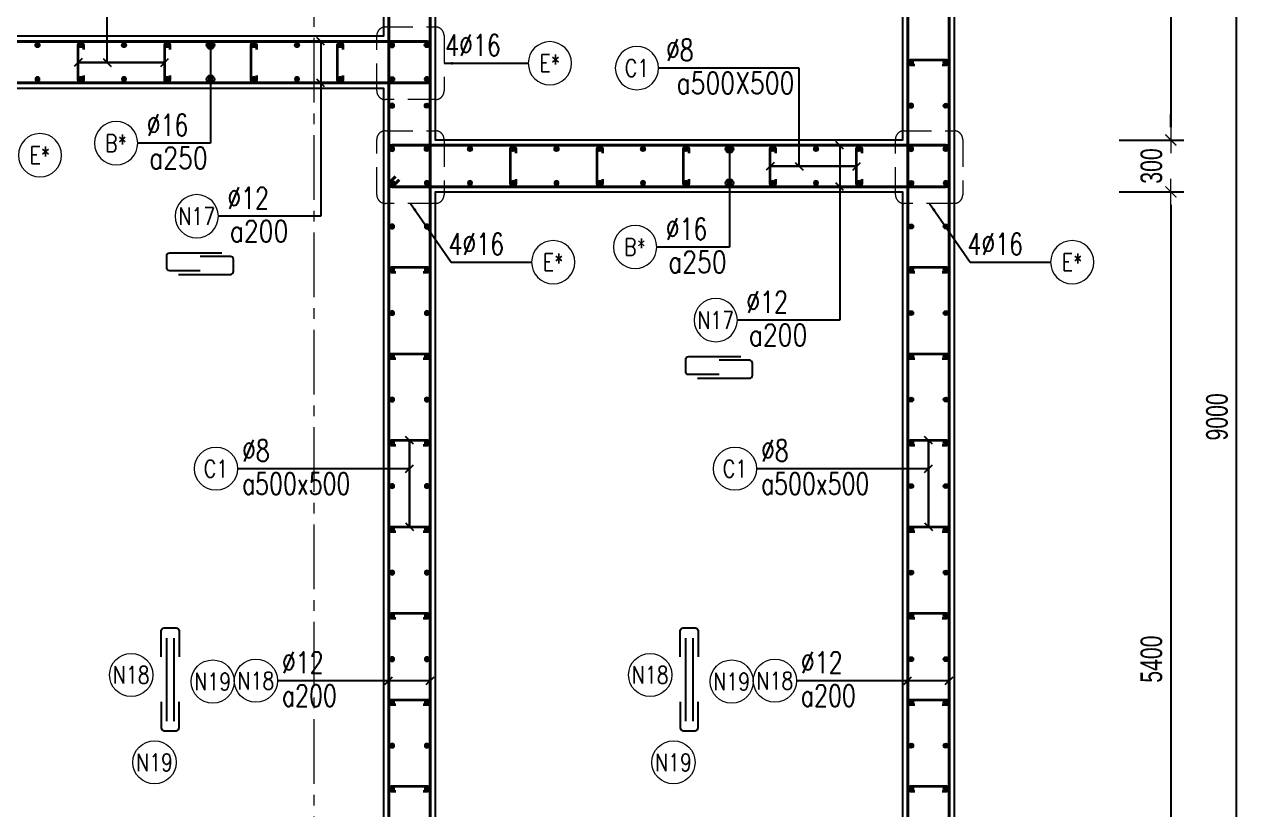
# Model space of a CAD drawing. Header units: millimetres. Extents: x 931337 to 1117500, y 19732 to 157199.
# Drawn here: x 954974 to 962055, y 78873 to 83410 of the extents above; entities that cross this region are included whole.
import ezdxf
from ezdxf.enums import TextEntityAlignment as Align

# ---------------------------------------------------------------- set-up
doc = ezdxf.new("R2010")
doc.units = ezdxf.units.MM
doc.header["$MEASUREMENT"] = 0
for name, pattern in [('HIDDEN', [9.525, 6.35, -3.175]), ('HIDDEN2', [4.7625, 3.175, -1.5875]), ('HT_Grid$0$CENTER2', [1.125, 0.75, -0.125, 0.125, -0.125])]:
    doc.linetypes.add(name, pattern=pattern)
doc.layers.get('0').update_dxf_attribs({"lineweight": 20})
doc.layers.get('Defpoints').update_dxf_attribs({"color": 151, "lineweight": 9})
for name, color, linetype in [('Hidden', 9, 'HIDDEN'), ('Leader', 6, 'Continuous'), ('Ligature', 1, 'Continuous')]:
    doc.layers.add(name, color=color, linetype=linetype)
for name, color, linetype, lineweight in [('HT_Core wall _B3F-B1F$0$NDC_S_WALL', 6, 'Continuous', 25), ('HT_Grid$0$NDC_S_AXIS', 5, 'HT_Grid$0$CENTER2', 13), ('KC-LEADER', 153, 'Continuous', 18), ('KC-THEP', 6, 'Continuous', 40), ('NDC_S_DIM', 1, 'Continuous', 15), ('NDC_S_HIDDEN', 8, 'HIDDEN2', 13), ('NDC_S_LEADER', 1, 'Continuous', 15), ('NDC_S_REBAR', 4, 'Continuous', 35), ('NDC_S_STIRRUP', 4, 'Continuous', 40), ('NDC_S_VN TEXT', 7, 'Continuous', 20)]:
    doc.layers.add(name, color=color, linetype=linetype, lineweight=lineweight)
doc.styles.add('NDC_ARIAL', font='arial.ttf', dxfattribs={"width": 0.85})
doc.styles.add('NDC_DIM', font='', dxfattribs={"width": 0.75})
doc.styles.add('NDC_EN TXT', font='romans.shx', dxfattribs={"width": 0.8})
doc.styles.get('NDC_DIM').set_extended_font_data('Dotum')
doc.dimstyles.new('NDC_1-50', dxfattribs={"dimscale": 50, "dimtxt": 2.5, "dimasz": 1, "dimexe": 1.5, "dimexo": 0, "dimgap": 0.8, "dimtad": 1, "dimdec": 0, "dimdsep": 46, "dimtxsty": 'NDC_ARIAL', "dimblk": 'DIMMARK', "dimcen": 49999.938995, "dimdle": 1.5, "dimclrd": 1, "dimclre": 1, "dimclrt": 3, "dimadec": 0, "dimazin": 0, "dimtfac": 1, "dimtdec": 0, "dimtix": 1, "dimtmove": 2, "dimatfit": 3, "dimfxl": 1, "dimarcsym": 0})
doc.dimstyles.new('NDC_dim_30', dxfattribs={"dimscale": 30, "dimtxt": 2.5, "dimasz": 1.5, "dimexe": 1.5, "dimexo": 2.5, "dimgap": 1, "dimtad": 1, "dimdec": 0, "dimzin": 0, "dimdsep": 46, "dimtxsty": 'NDC_DIM', "dimblk": 'DIMMARK', "dimcen": 0.09, "dimdle": 1.2, "dimclrd": 1, "dimclre": 1, "dimclrt": 3, "dimadec": 0, "dimazin": 0, "dimtfac": 1, "dimtdec": 0, "dimtix": 1, "dimtofl": 0, "dimtmove": 0, "dimatfit": 3, "dimfxl": 6, "dimfxlon": 1, "dimtolj": 1, "dimtzin": 0, "dimarcsym": 0})
doc.dimstyles.new('NDC_dim_50', dxfattribs={"dimscale": 50, "dimtxt": 2.5, "dimasz": 1.5, "dimexe": 1.5, "dimexo": 2.5, "dimgap": 1, "dimtad": 1, "dimdec": 0, "dimzin": 0, "dimdsep": 46, "dimtxsty": 'NDC_DIM', "dimblk": 'DIMMARK', "dimcen": 0.09, "dimdle": 1.2, "dimclrd": 1, "dimclre": 1, "dimclrt": 3, "dimadec": 0, "dimazin": 0, "dimtfac": 1, "dimtdec": 0, "dimtix": 1, "dimtofl": 0, "dimtmove": 0, "dimatfit": 3, "dimfxl": 6, "dimfxlon": 1, "dimtolj": 1, "dimtzin": 0, "dimarcsym": 0})

# ---------------------------------------------------------------- blocks, each defined once
blk = doc.blocks.new('THEP')
at = {"layer": 'KC-LEADER', "color": 6}
blk.add_circle((0, 0), 14, dxfattribs=at)
at = {"layer": 'KC-THEP'}
for p, q in [((-14, 0), (14, 0)), ((9.9, 9.9), (-9.9, -9.9)), ((-9.9, 9.9), (9.9, -9.9)), ((0, 14), (0, -14))]:
    blk.add_line(p, q, dxfattribs=at)
blk = doc.blocks.new('*U13')
blk.add_circle((-2.5, 0), 2.5)
at = {"layer": 'NDC_S_VN TEXT', "color": 3, "style": 'NDC_EN TXT', "width": 0.75}
blk.add_attdef('DK1', (0.5, 0.85), '', height=2.5, dxfattribs=at)
at = {"layer": 'NDC_S_VN TEXT', "color": 7, "style": 'NDC_EN TXT', "width": 0.8}
blk.add_attdef('SH2', text='', height=2, dxfattribs=at).set_placement((-2.5, 0), align=Align.MIDDLE)
blk = doc.blocks.new('DIMMARK')
at = {"layer": 'NDC_S_DIM', "color": 1}
blk.add_line((-1.5, 0), (1, 0), dxfattribs=at)
at = {"layer": 'NDC_S_DIM', "color": 2, "const_width": 0.1}
blk.add_lwpolyline([(-0.424, -0.424), (0.424, 0.424)], dxfattribs=at)
blk = doc.blocks.new('*U10')
blk.add_circle((2.5, 0), 2.5)
at = {"layer": 'NDC_S_VN TEXT', "color": 3, "style": 'NDC_EN TXT'}
for tag, width, p in [('DK2', 0.75, (-0.85, 0.85)), ('KC2', 0.8, (-0.85, -2.97))]:
    blk.add_attdef(tag, text='', height=2.5, dxfattribs=dict(at, width=width)).set_placement(p, align=Align.RIGHT)
at = {"layer": 'NDC_S_VN TEXT', "color": 7, "style": 'NDC_EN TXT', "width": 0.8}
blk.add_attdef('SH3', text='', height=2, dxfattribs=at).set_placement((2.5, 0), align=Align.MIDDLE)
blk = doc.blocks.new('A$C72321851')
at = {"layer": 'Ligature'}
for points in [[(-60.9, -129.3), (-60.9, 170.9, -0.414214), (-43.3, 188.5), (25.8, 188.5, -0.414214), (43.4, 170.9), (43.4, -4.3)], [(-39.7, -4.3), (-39.7, -179.5, 0.414214), (-22.1, -197.1), (47, -197.1, 0.414214), (64.6, -179.5), (64.6, 120.7)]]:
    blk.add_lwpolyline(points, format="xyb", dxfattribs=at)
blk = doc.blocks.new('*U12')
blk.add_circle((-2.5, 0), 2.5)
at = {"layer": 'NDC_S_VN TEXT', "color": 3, "style": 'NDC_EN TXT', "width": 0.75}
for tag, p in [('DK1', (0.5, 0.85)), ('KC1', (0.5, -2.97))]:
    blk.add_attdef(tag, p, '', height=2.5, dxfattribs=at)
at = {"layer": 'NDC_S_VN TEXT', "color": 7, "style": 'NDC_EN TXT', "width": 0.8}
blk.add_attdef('SH2', text='', height=2, dxfattribs=at).set_placement((-2.5, 0), align=Align.MIDDLE)
blk = doc.blocks.new('A$C7BC65A55')
at = {"layer": 'Ligature'}
for p, q in [((-15.2, 372, 0), (-15.2, 38.5, 0)), ((15.2, 372, 0), (15.2, 38.5, 0))]:
    blk.add_line(p, q, dxfattribs=at)
for points in [[(-36.2, 296.5), (-36.2, 400.9, -0.414214), (-24, 413.1), (24, 413.1, -0.414214), (36.2, 400.9), (36.2, 296.5)], [(-36.2, 116.5), (-36.2, 12.2, 0.414214), (-24, 0), (24, 0, 0.414214), (36.2, 12.2), (36.2, 116.5)]]:
    blk.add_lwpolyline(points, format="xyb", dxfattribs=at)
blk = doc.blocks.new('*U11')
blk.add_circle((-2.5, 0), 2.5)
at = {"layer": 'NDC_S_VN TEXT', "color": 3, "style": 'NDC_EN TXT', "width": 0.75}
for tag, p in [('DK1', (0.5, 0.85)), ('KC1', (0.5, -2.97))]:
    blk.add_attdef(tag, p, '', height=2.5, dxfattribs=at)
at = {"layer": 'NDC_S_VN TEXT', "color": 7, "style": 'NDC_EN TXT', "width": 0.8}
blk.add_attdef('SH2', text='', height=2, dxfattribs=at).set_placement((-2.5, 0), align=Align.MIDDLE)
blk = doc.blocks.new('*D660')
at = {"layer": 'Defpoints', "color": 0, "transparency": 16777216}
for p in [(960349.2, 85642.3), (961980.1, 85642.3), (960349.2, 76642.3)]:
    blk.add_point(p, dxfattribs=at)
at = {"layer": 'NDC_S_DIM', "color": 1, "lineweight": -2, "transparency": 16777216}
for p, q in [((961680.1, 85642.3), (962055.1, 85642.3)), ((961980.1, 76717.3), (961980.1, 85567.3)), ((961680.1, 76642.3), (962055.1, 76642.3))]:
    blk.add_line(p, q, dxfattribs=at)
at = {"layer": 'NDC_S_DIM', "color": 1, "lineweight": -2, "transparency": 16777216, "xscale": 75, "yscale": 75, "zscale": 75}
for p, rotation in [((961980.1, 85642.3), 90), ((961980.1, 76642.3), 270)]:
    blk.add_blockref('DIMMARK', p, dxfattribs=dict(at, rotation=rotation))
at = {"layer": 'NDC_S_DIM', "color": 3, "transparency": 16777216, "insert": (961867.5, 81142.3), "char_height": 125, "attachment_point": 5, "rotation": 90, "style": 'NDC_DIM'}
blk.add_mtext('\\A1;9000', dxfattribs=at)
blk = doc.blocks.new('*D623')
at = {"layer": 'Defpoints', "color": 0, "ltscale": 200, "transparency": 16777216}
for p in [(960049.2, 85242.3), (960049.2, 82742.3), (961601, 82742.3)]:
    blk.add_point(p, dxfattribs=at)
at = {"layer": 'NDC_S_DIM', "color": 1, "lineweight": -2, "ltscale": 200, "transparency": 16777216}
for p, q in [((961301, 85242.3), (961676, 85242.3)), ((961601, 85167.3), (961601, 82817.3)), ((961301, 82742.3), (961676, 82742.3))]:
    blk.add_line(p, q, dxfattribs=at)
at = {"layer": 'NDC_S_DIM', "color": 1, "lineweight": -2, "ltscale": 200, "transparency": 16777216, "xscale": 75, "yscale": 75, "zscale": 75}
for p, rotation in [((961601, 85242.3), 90), ((961601, 82742.3), 270)]:
    blk.add_blockref('DIMMARK', p, dxfattribs=dict(at, rotation=rotation))
at = {"layer": 'NDC_S_DIM', "color": 3, "ltscale": 200, "transparency": 16777216, "insert": (961488.4, 83992.3), "char_height": 125, "attachment_point": 5, "rotation": 90, "style": 'NDC_DIM'}
blk.add_mtext('\\A1;2500', dxfattribs=at)
blk = doc.blocks.new('*D624')
at = {"layer": 'Defpoints', "color": 0, "ltscale": 200, "transparency": 16777216}
for p in [(960049.2, 82742.3), (960049.2, 82442.3), (961601, 82442.3)]:
    blk.add_point(p, dxfattribs=at)
at = {"layer": 'NDC_S_DIM', "color": 1, "lineweight": -2, "ltscale": 200, "transparency": 16777216}
for p, q in [((961601, 82817.3), (961601, 82892.3)), ((961301, 82742.3), (961676, 82742.3)), ((961301, 82442.3), (961676, 82442.3)), ((961601, 82367.3), (961601, 82292.3))]:
    blk.add_line(p, q, dxfattribs=at)
at = {"layer": 'NDC_S_DIM', "color": 1, "lineweight": -2, "ltscale": 200, "transparency": 16777216, "xscale": 75, "yscale": 75, "zscale": 75}
for p, rotation in [((961601, 82742.3), 270), ((961601, 82442.3), 90)]:
    blk.add_blockref('DIMMARK', p, dxfattribs=dict(at, rotation=rotation))
at = {"layer": 'NDC_S_DIM', "color": 3, "ltscale": 200, "transparency": 16777216, "insert": (961488.4, 82592.3), "char_height": 125, "attachment_point": 5, "rotation": 90, "style": 'NDC_DIM'}
blk.add_mtext('\\A1;300', dxfattribs=at)
blk = doc.blocks.new('*D625')
at = {"layer": 'Defpoints', "color": 0, "ltscale": 200, "transparency": 16777216}
for p in [(960049.2, 82442.3), (960049.2, 77042.3), (961601, 77042.3)]:
    blk.add_point(p, dxfattribs=at)
at = {"layer": 'NDC_S_DIM', "color": 1, "lineweight": -2, "ltscale": 200, "transparency": 16777216}
for p, q in [((961301, 82442.3), (961676, 82442.3)), ((961601, 82367.3), (961601, 77117.3)), ((961301, 77042.3), (961676, 77042.3))]:
    blk.add_line(p, q, dxfattribs=at)
at = {"layer": 'NDC_S_DIM', "color": 1, "lineweight": -2, "ltscale": 200, "transparency": 16777216, "xscale": 75, "yscale": 75, "zscale": 75}
for p, rotation in [((961601, 82442.3), 90), ((961601, 77042.3), 270)]:
    blk.add_blockref('DIMMARK', p, dxfattribs=dict(at, rotation=rotation))
at = {"layer": 'NDC_S_DIM', "color": 3, "ltscale": 200, "transparency": 16777216, "insert": (961488.4, 79742.3), "char_height": 125, "attachment_point": 5, "rotation": 90, "style": 'NDC_DIM'}
blk.add_mtext('\\A1;5400', dxfattribs=at)

msp = doc.modelspace()

# ---------------------------------------------------------------- linework, layer by layer
for centre in [(955590.89, 79650.723), (956061.859, 79612.563), (958590.89, 79650.723), (959061.859, 79612.563), (955725.338, 79145.72), (958725.338, 79145.72)]:
    msp.add_circle(centre, 125)
at = {"layer": 'HT_Core wall _B3F-B1F$0$NDC_S_WALL'}
for points in [[(952749.189, 76542.293), (960349.189, 76542.293), (960349.189, 85742.293), (959249.189, 85742.293), (959249.189, 85242.293), (960049.189, 85242.293), (960049.189, 82742.293), (957349.189, 82742.293), (957349.189, 85242.293), (958149.189, 85242.293), (958149.189, 85742.293), (956099.189, 85742.293), (956099.189, 85242.293), (957049.189, 85242.293), (957049.189, 83342.293), (954249.189, 83342.293)], [(954249.189, 83042.293), (957049.189, 83042.293), (957049.189, 77042.293), (952749.189, 77042.293)]]:
    msp.add_lwpolyline(points, dxfattribs=at)
msp.add_lwpolyline([(960049.189, 77042.293), (957349.189, 77042.293), (957349.189, 82442.293), (960049.189, 82442.293)], close=True, dxfattribs=at)
at = {"layer": 'HT_Grid$0$NDC_S_AXIS', "ltscale": 500}
msp.add_line((956649.189, 75083.722), (956649.189, 87359.836), dxfattribs=at)
at = {"layer": 'NDC_S_HIDDEN', "ltscale": 50}
for points in [[(957060.236, 83395.731), (957349.189, 83395.731, -0.41421356), (957399.189, 83345.731), (957399.189, 83025.994, -0.41421356), (957349.189, 82975.994), (957060.236, 82975.994, -0.41421356), (957010.236, 83025.994), (957010.236, 83345.731, -0.41421356)], [(957060.236, 82795.731), (957349.189, 82795.731, -0.41421356), (957399.189, 82745.731), (957399.189, 82425.994, -0.41421356), (957349.189, 82375.994), (957060.236, 82375.994, -0.41421356), (957010.236, 82425.994), (957010.236, 82745.731, -0.41421356)], [(960058.354, 82795.731), (960347.307, 82795.731, -0.41421356), (960397.307, 82745.731), (960397.307, 82425.994, -0.41421356), (960347.307, 82375.994), (960058.354, 82375.994, -0.41421356), (960008.354, 82425.994), (960008.354, 82745.731, -0.41421356)]]:
    msp.add_lwpolyline(points, format="xyb", close=True, dxfattribs=at)
at = {"layer": 'NDC_S_REBAR'}
for points in [[(955314.189, 83115.746), (955314.189, 83090.746, -1), (955284.189, 83090.746), (955284.189, 83290.746, -1), (955314.189, 83290.746), (955314.189, 83265.746)], [(955814.189, 83115.746), (955814.189, 83090.746, -1), (955784.189, 83090.746), (955784.189, 83290.746, -1), (955814.189, 83290.746), (955814.189, 83265.746)], [(956314.189, 83115.746), (956314.189, 83090.746, -1), (956284.189, 83090.746), (956284.189, 83290.746, -1), (956314.189, 83290.746), (956314.189, 83265.746)], [(956814.189, 83115.746), (956814.189, 83090.746, -1), (956784.189, 83090.746), (956784.189, 83290.746, -1), (956814.189, 83290.746), (956814.189, 83265.746)], [(960120.727, 83175.746), (960095.727, 83175.746, -1), (960095.727, 83205.746), (960302.751, 83205.746, -1), (960302.751, 83175.746), (960277.751, 83175.746)], [(957814.189, 82515.746), (957814.189, 82490.746, -1), (957784.189, 82490.746), (957784.189, 82690.746, -1), (957814.189, 82690.746), (957814.189, 82665.746)], [(958314.189, 82515.746), (958314.189, 82490.746, -1), (958284.189, 82490.746), (958284.189, 82690.746, -1), (958314.189, 82690.746), (958314.189, 82665.746)], [(958814.189, 82515.746), (958814.189, 82490.746, -1), (958784.189, 82490.746), (958784.189, 82690.746, -1), (958814.189, 82690.746), (958814.189, 82665.746)], [(959314.189, 82515.746), (959314.189, 82490.746, -1), (959284.189, 82490.746), (959284.189, 82690.746, -1), (959314.189, 82690.746), (959314.189, 82665.746)], [(959814.189, 82515.746), (959814.189, 82490.746, -1), (959784.189, 82490.746), (959784.189, 82690.746, -1), (959814.189, 82690.746), (959814.189, 82665.746)], [(957120.727, 81977.293), (957095.727, 81977.293, -1), (957095.727, 82007.293), (957302.751, 82007.293, -1), (957302.751, 81977.293), (957277.751, 81977.293)], [(960120.727, 81977.293), (960095.727, 81977.293, -1), (960095.727, 82007.293), (960302.751, 82007.293, -1), (960302.751, 81977.293), (960277.751, 81977.293)], [(957120.727, 81477.293), (957095.727, 81477.293, -1), (957095.727, 81507.293), (957302.751, 81507.293, -1), (957302.751, 81477.293), (957277.751, 81477.293)], [(960120.727, 81477.293), (960095.727, 81477.293, -1), (960095.727, 81507.293), (960302.751, 81507.293, -1), (960302.751, 81477.293), (960277.751, 81477.293)], [(957120.727, 80977.293), (957095.727, 80977.293, -1), (957095.727, 81007.293), (957302.751, 81007.293, -1), (957302.751, 80977.293), (957277.751, 80977.293)], [(960120.727, 80977.293), (960095.727, 80977.293, -1), (960095.727, 81007.293), (960302.751, 81007.293, -1), (960302.751, 80977.293), (960277.751, 80977.293)], [(957120.727, 80477.293), (957095.727, 80477.293, -1), (957095.727, 80507.293), (957302.751, 80507.293, -1), (957302.751, 80477.293), (957277.751, 80477.293)], [(960120.727, 80477.293), (960095.727, 80477.293, -1), (960095.727, 80507.293), (960302.751, 80507.293, -1), (960302.751, 80477.293), (960277.751, 80477.293)], [(957120.727, 79977.293), (957095.727, 79977.293, -1), (957095.727, 80007.293), (957302.751, 80007.293, -1), (957302.751, 79977.293), (957277.751, 79977.293)], [(960120.727, 79977.293), (960095.727, 79977.293, -1), (960095.727, 80007.293), (960302.751, 80007.293, -1), (960302.751, 79977.293), (960277.751, 79977.293)], [(957120.727, 79477.293), (957095.727, 79477.293, -1), (957095.727, 79507.293), (957302.751, 79507.293, -1), (957302.751, 79477.293), (957277.751, 79477.293)], [(960120.727, 79477.293), (960095.727, 79477.293, -1), (960095.727, 79507.293), (960302.751, 79507.293, -1), (960302.751, 79477.293), (960277.751, 79477.293)], [(957120.727, 78977.293), (957095.727, 78977.293, -1), (957095.727, 79007.293), (957302.751, 79007.293, -1), (957302.751, 78977.293), (957277.751, 78977.293)], [(960120.727, 78977.293), (960095.727, 78977.293, -1), (960095.727, 79007.293), (960302.751, 79007.293, -1), (960302.751, 78977.293), (960277.751, 78977.293)]]:
    msp.add_lwpolyline(points, format="xyb", dxfattribs=at)
at = {"layer": 'NDC_S_STIRRUP'}
for points in [[(957279.189, 76632.293), (957319.189, 76592.293, -0.41421356), (957299.189, 76572.293), (957099.189, 76572.293, -0.41421356), (957079.189, 76592.293), (957079.189, 85692.293, -0.41421356), (957099.189, 85712.293), (957299.189, 85712.293, -0.41421356), (957319.189, 85692.293), (957319.189, 76592.293, -0.41421356), (957299.189, 76572.293), (957259.189, 76612.293)], [(960279.189, 76632.293), (960319.189, 76592.293, -0.41421356), (960299.189, 76572.293), (960099.189, 76572.293, -0.41421356), (960079.189, 76592.293), (960079.189, 85692.293, -0.41421356), (960099.189, 85712.293), (960299.189, 85712.293, -0.41421356), (960319.189, 85692.293), (960319.189, 76592.293, -0.41421356), (960299.189, 76572.293), (960259.189, 76612.293)], [(954039.189, 83112.293), (953999.189, 83072.293, -0.41421356), (953979.189, 83092.293), (953979.189, 83292.293, -0.41421356), (953999.189, 83312.293), (957299.161, 83312.293, -0.41421356), (957319.161, 83292.293), (957319.161, 83092.293, -0.41435759), (957299.161, 83072.293), (953999.189, 83072.293, -0.41421356), (953979.189, 83092.293), (954019.189, 83132.293)], [(957139.189, 82512.293), (957099.189, 82472.293, -0.41421356), (957079.189, 82492.293), (957079.189, 82692.293, -0.41421356), (957099.189, 82712.293), (960299.189, 82712.293, -0.41421356), (960319.189, 82692.293), (960319.189, 82492.293, -0.41435759), (960299.189, 82472.293), (957099.189, 82472.293, -0.41421356), (957079.189, 82492.293), (957119.189, 82532.293)]]:
    msp.add_lwpolyline(points, format="xyb", dxfattribs=at)

# ---------------------------------------------------------------- block references
at = {"layer": 'Hidden', "xscale": 1.44, "yscale": 1.44, "zscale": 1.44}
for p in [(955815.97, 79328.442, 0.03), (958815.97, 79328.442, 0.03)]:
    msp.add_blockref('A$C7BC65A55', p, dxfattribs=at)
at = {"layer": 'KC-THEP'}
for p, rotation in [((955049.189, 83290.746), 189.6685644363809), ((955299.189, 83290.746), 189.6685644363809), ((955549.189, 83290.746), 189.6685644363809), ((955799.189, 83290.746), 189.6685644363809), ((956049.189, 83290.746), 189.6685644363809), ((956299.189, 83290.746), 189.6685644363809), ((956549.189, 83290.746), 189.6685644363809), ((956799.189, 83290.746), 189.6685644363809), ((957299.161, 83290.446), 9.66856443638095), ((960299.161, 83190.446), 9.66856443638095), ((957099.189, 83093.84), 9.668564436380898), ((957299.189, 82940.746), 189.6685644363809), ((960299.161, 82940.446), 9.66856443638095), ((957299.189, 82690.746), 189.6685644363809), ((957549.189, 82690.746), 189.6685644363809), ((957799.189, 82690.746), 189.6685644363809), ((958049.189, 82690.746), 189.6685644363809), ((958299.189, 82690.746), 189.6685644363809), ((958549.189, 82690.746), 189.6685644363809), ((958799.189, 82690.746), 189.6685644363809), ((959049.189, 82690.746), 189.6685644363809), ((959299.189, 82690.746), 189.6685644363809), ((959549.189, 82690.746), 189.6685644363809), ((959799.189, 82690.746), 189.6685644363809), ((960299.161, 82690.446), 9.66856443638095), ((957099.217, 82494.14), 189.6685644363809), ((960099.189, 82493.84), 9.668564436380898), ((960099.189, 82242.293), 9.668564436380926), ((960299.189, 82242.293), 9.668564436380926), ((960099.189, 81992.293), 9.668564436380926), ((960299.189, 81992.293), 9.668564436380926), ((960099.189, 81742.293), 9.668564436380926), ((960299.189, 81742.293), 9.668564436380926), ((960099.189, 81492.293), 9.668564436380926), ((960299.189, 81492.293), 9.668564436380926), ((960099.189, 81242.293), 9.668564436380926), ((960299.189, 81242.293), 9.668564436380926), ((960099.189, 80992.293), 9.668564436380926), ((960299.189, 80992.293), 9.668564436380926), ((960099.189, 80742.293), 9.668564436380926), ((960299.189, 80742.293), 9.668564436380926), ((960099.189, 80492.293), 9.668564436380926), ((960299.189, 80492.293), 9.668564436380926), ((960099.189, 80242.293), 9.668564436380926), ((960299.189, 80242.293), 9.668564436380926), ((960099.189, 79992.293), 9.668564436380926), ((960299.189, 79992.293), 9.668564436380926), ((960099.189, 79742.293), 9.668564436380926), ((960299.189, 79742.293), 9.668564436380926), ((960099.189, 79492.293), 9.668564436380926), ((960299.189, 79492.293), 9.668564436380926), ((960099.189, 79242.293), 9.668564436380926), ((960299.189, 79242.293), 9.668564436380926), ((960099.189, 78992.293), 9.668564436380926), ((960299.189, 78992.293), 9.668564436380926)]:
    msp.add_blockref('THEP', p, dxfattribs=dict(at, rotation=rotation))
at = {"layer": 'KC-THEP', "xscale": -1}
for p, rotation in [((957099.189, 83290.746), 170.331435563619), ((960099.189, 83190.746), 170.331435563619), ((955049.189, 83093.84), 350.3314355636191), ((955299.189, 83093.84), 350.3314355636191), ((955549.189, 83093.84), 350.3314355636191), ((955799.189, 83093.84), 350.3314355636191), ((956049.189, 83093.84), 350.3314355636191), ((956299.189, 83093.84), 350.3314355636191), ((956549.189, 83093.84), 350.3314355636191), ((956799.189, 83093.84), 350.3314355636191), ((957299.161, 83094.14), 170.331435563619), ((957099.217, 82940.446), 350.3314355636191), ((960099.189, 82940.746), 170.331435563619), ((957099.217, 82690.446), 350.3314355636191), ((960099.189, 82690.746), 170.331435563619), ((957299.189, 82493.84), 350.3314355636191), ((957549.189, 82493.84), 350.3314355636191), ((957799.189, 82493.84), 350.3314355636191), ((958049.189, 82493.84), 350.3314355636191), ((958299.189, 82493.84), 350.3314355636191), ((958549.189, 82493.84), 350.3314355636191), ((958799.189, 82493.84), 350.3314355636191), ((959049.189, 82493.84), 350.3314355636191), ((959299.189, 82493.84), 350.3314355636191), ((959549.189, 82493.84), 350.3314355636191), ((959799.189, 82493.84), 350.3314355636191), ((960299.161, 82494.14), 170.331435563619), ((957099.3, 82242.293), 350.3314355636191), ((957299.3, 82242.293), 350.3314355636191), ((957099.3, 81992.293), 350.3314355636191), ((957299.3, 81992.293), 350.3314355636191), ((957099.3, 81742.293), 350.3314355636191), ((957299.3, 81742.293), 350.3314355636191), ((957099.3, 81492.293), 350.3314355636191), ((957299.3, 81492.293), 350.3314355636191), ((957099.3, 81242.293), 350.3314355636191), ((957299.3, 81242.293), 350.3314355636191), ((957099.3, 80992.293), 350.3314355636191), ((957299.3, 80992.293), 350.3314355636191), ((957099.3, 80742.293), 350.3314355636191), ((957299.3, 80742.293), 350.3314355636191), ((957099.3, 80492.293), 350.3314355636191), ((957299.3, 80492.293), 350.3314355636191), ((957099.3, 80242.293), 350.3314355636191), ((957299.3, 80242.293), 350.3314355636191), ((957099.3, 79992.293), 350.3314355636191), ((957299.3, 79992.293), 350.3314355636191), ((957099.3, 79742.293), 350.3314355636191), ((957299.3, 79742.293), 350.3314355636191), ((957099.3, 79492.293), 350.3314355636191), ((957299.3, 79492.293), 350.3314355636191), ((957099.3, 79242.293), 350.3314355636191), ((957299.3, 79242.293), 350.3314355636191), ((957099.3, 78992.293), 350.3314355636191), ((957299.3, 78992.293), 350.3314355636191)]:
    msp.add_blockref('THEP', p, dxfattribs=dict(at, rotation=rotation))
at = {"layer": 'Leader', "xscale": -1, "rotation": 270.0000000000001}
for p in [(955993.113, 82026.186), (958993.113, 81426.186)]:
    msp.add_blockref('A$C72321851', p, dxfattribs=at)
at = {"layer": 'NDC_S_VN TEXT'}
ref = msp.add_blockref('*U13', (957885.984, 83185.862), dxfattribs=dict(at, xscale=-50, yscale=50, zscale=50))
ref.add_attrib('SH2', 'E*', dxfattribs={"color": 7, "height": 100, "style": 'NDC_EN TXT', "width": 0.8}).set_placement((958010.984, 83185.862), align=Align.MIDDLE)
ref.add_attrib('DK1', '4%%C16', (957405.627, 83228.137), dxfattribs={"color": 3, "height": 125, "style": 'NDC_EN TXT', "width": 0.75})
ref = msp.add_blockref('*U10', (958639.165, 83158.089), dxfattribs=dict(at, xscale=-50, yscale=50, zscale=50))
ref.add_attrib('SH3', 'C1', dxfattribs={"color": 7, "height": 100, "style": 'NDC_EN TXT', "width": 0.8}).set_placement((958514.165, 83158.089), align=Align.MIDDLE)
ref.add_attrib('DK2', '%%c8', dxfattribs={"color": 3, "height": 125, "style": 'NDC_EN TXT', "width": 0.75}).set_placement((958842.379, 83200.364), align=Align.RIGHT)
ref.add_attrib('KC2', 'a500X500', dxfattribs={"color": 3, "height": 125, "style": 'NDC_EN TXT', "width": 0.8}).set_placement((959424.522, 83009.462), align=Align.RIGHT)
ref = msp.add_blockref('*U10', (955628.578, 82724.127), dxfattribs=dict(at, xscale=-50, yscale=50, zscale=50))
ref.add_attrib('SH3', 'B*', dxfattribs={"color": 7, "height": 100, "style": 'NDC_EN TXT', "width": 0.8}).set_placement((955503.578, 82724.127), align=Align.MIDDLE)
ref.add_attrib('DK2', '%%C16', dxfattribs={"color": 3, "height": 125, "style": 'NDC_EN TXT', "width": 0.75}).set_placement((955921.078, 82766.402), align=Align.RIGHT)
ref.add_attrib('KC2', 'a250', dxfattribs={"color": 3, "height": 125, "style": 'NDC_EN TXT', "width": 0.8}).set_placement((956032.982, 82575.5), align=Align.RIGHT)
ref = msp.add_blockref('*U13', (954938.413, 82654.353), dxfattribs=dict(at, xscale=-50, yscale=50, zscale=50))
ref.add_attrib('SH2', 'E*', dxfattribs={"color": 7, "height": 100, "style": 'NDC_EN TXT', "width": 0.8}).set_placement((955063.413, 82654.353), align=Align.MIDDLE)
ref.add_attrib('DK1', '4%%C16', (954458.056, 82696.629), dxfattribs={"color": 3, "height": 125, "style": 'NDC_EN TXT', "width": 0.75})
ref = msp.add_blockref('*U10', (956094.535, 82301.729), dxfattribs=dict(at, xscale=-50, yscale=50, zscale=50))
ref.add_attrib('SH3', 'N17', dxfattribs={"color": 7, "height": 100, "style": 'NDC_EN TXT', "width": 0.8}).set_placement((955969.535, 82301.729), align=Align.MIDDLE)
ref.add_attrib('DK2', '%%C12', dxfattribs={"color": 3, "height": 125, "style": 'NDC_EN TXT', "width": 0.75}).set_placement((956387.035, 82344.005), align=Align.RIGHT)
ref.add_attrib('KC2', 'a200', dxfattribs={"color": 3, "height": 125, "style": 'NDC_EN TXT', "width": 0.8}).set_placement((956498.94, 82153.102), align=Align.RIGHT)
ref = msp.add_blockref('*U10', (958628.578, 82124.127), dxfattribs=dict(at, xscale=-50, yscale=50, zscale=50))
ref.add_attrib('SH3', 'B*', dxfattribs={"color": 7, "height": 100, "style": 'NDC_EN TXT', "width": 0.8}).set_placement((958503.578, 82124.127), align=Align.MIDDLE)
ref.add_attrib('DK2', '%%C16', dxfattribs={"color": 3, "height": 125, "style": 'NDC_EN TXT', "width": 0.75}).set_placement((958921.078, 82166.402), align=Align.RIGHT)
ref.add_attrib('KC2', 'a250', dxfattribs={"color": 3, "height": 125, "style": 'NDC_EN TXT', "width": 0.8}).set_placement((959032.982, 81975.5), align=Align.RIGHT)
ref = msp.add_blockref('*U13', (957905.191, 82036.28), dxfattribs=dict(at, xscale=-50, yscale=50, zscale=50))
ref.add_attrib('SH2', 'E*', dxfattribs={"color": 7, "height": 100, "style": 'NDC_EN TXT', "width": 0.8}).set_placement((958030.191, 82036.28), align=Align.MIDDLE)
ref.add_attrib('DK1', '4%%C16', (957424.834, 82078.555), dxfattribs={"color": 3, "height": 125, "style": 'NDC_EN TXT', "width": 0.75})
ref = msp.add_blockref('*U13', (960905.191, 82036.28), dxfattribs=dict(at, xscale=-50, yscale=50, zscale=50))
ref.add_attrib('SH2', 'E*', dxfattribs={"color": 7, "height": 100, "style": 'NDC_EN TXT', "width": 0.8}).set_placement((961030.191, 82036.28), align=Align.MIDDLE)
ref.add_attrib('DK1', '4%%C16', (960424.834, 82078.555), dxfattribs={"color": 3, "height": 125, "style": 'NDC_EN TXT', "width": 0.75})
ref = msp.add_blockref('*U10', (959094.535, 81701.729), dxfattribs=dict(at, xscale=-50, yscale=50, zscale=50))
ref.add_attrib('SH3', 'N17', dxfattribs={"color": 7, "height": 100, "style": 'NDC_EN TXT', "width": 0.8}).set_placement((958969.535, 81701.729), align=Align.MIDDLE)
ref.add_attrib('DK2', '%%C12', dxfattribs={"color": 3, "height": 125, "style": 'NDC_EN TXT', "width": 0.75}).set_placement((959387.035, 81744.005), align=Align.RIGHT)
ref.add_attrib('KC2', 'a200', dxfattribs={"color": 3, "height": 125, "style": 'NDC_EN TXT', "width": 0.8}).set_placement((959498.94, 81553.102), align=Align.RIGHT)
at = {"layer": 'NDC_S_VN TEXT', "xscale": 50, "yscale": 50, "zscale": 50}
for name, p, values in [('*U12', (956205.926, 80842.931), {'SH2': 'C1', 'DK1': '%%c8', 'KC1': 'a500x500'}), ('*U12', (959205.926, 80842.931), {'SH2': 'C1', 'DK1': '%%c8', 'KC1': 'a500x500'}), ('*U11', (956436.801, 79617.731), {'SH2': 'N18', 'DK1': '%%C12', 'KC1': 'a200'}), ('*U11', (959436.801, 79617.731), {'SH2': 'N18', 'DK1': '%%C12', 'KC1': 'a200'})]:
    msp.add_blockref(name, p, dxfattribs=at).add_auto_attribs(values)

# ---------------------------------------------------------------- texts
at = {"layer": 'NDC_S_VN TEXT', "color": 7, "style": 'NDC_EN TXT', "width": 0.8}
for tag, p in [('N18', (955590.89, 79650.723)), ('N18', (958590.89, 79650.723)), ('N19', (956061.859, 79612.563)), ('N19', (959061.859, 79612.563)), ('N19', (955725.338, 79145.72)), ('N19', (958725.338, 79145.72))]:
    msp.add_attdef(tag, text='3', height=100, dxfattribs=at).set_placement(p, align=Align.MIDDLE)

# ---------------------------------------------------------------- dimensions: what is measured, and where the dimension line sits
at = {"layer": 'NDC_S_DIM'}
dim = msp.add_linear_dim(base=(961980.099, 85642.293), p1=(960349.189, 76642.293), p2=(960349.189, 85642.293), angle=90, dimstyle='NDC_dim_50', dxfattribs=at)
dim.commit()
dim.dimension.update_dxf_attribs({"geometry": '*D660', "text_midpoint": (961867.514, 81142.293)})
at = {"layer": 'NDC_S_DIM', "ltscale": 200}
for base, p1, p2, picture, middle in [((961600.988, 82742.293), (960049.189, 85242.293), (960049.189, 82742.293), '*D623', (961488.403, 83992.293)), ((961600.988, 82442.293), (960049.189, 82742.293), (960049.189, 82442.293), '*D624', (961488.403, 82592.293)), ((961600.988, 77042.293), (960049.189, 82442.293), (960049.189, 77042.293), '*D625', (961488.403, 79742.293))]:
    dim = msp.add_linear_dim(base=base, p1=p1, p2=p2, angle=90, dimstyle='NDC_dim_50', override={"dimtmove": 1}, dxfattribs=at)
    dim.commit()
    dim.dimension.update_dxf_attribs({"geometry": picture, "text_midpoint": middle})

# ---------------------------------------------------------------- leaders
at = {"layer": 'NDC_S_LEADER'}
for points, dimstyle, override in [([(955452.061, 83190.746), (955452.061, 83758.088), (954639.165, 83758.088)], 'NDC_dim_30', {"dimtad": 0, "dimldrblk": 'Oblique'}), ([(956049.189, 83290.746), (956049.189, 82723.946), (955628.578, 82723.946)], 'NDC_dim_30', {"dimgap": 1, "dimtad": 0, "dimldrblk": 'Origin'}), ([(956686.281, 83312.293), (956686.281, 82301.548), (956094.535, 82301.548)], 'NDC_dim_30', {"dimtad": 0, "dimldrblk": 'Oblique'}), ([(955284.189, 83190.746), (955784.189, 83190.746)], 'NDC_dim_30', {"dimtad": 0, "dimldrblk": 'Oblique'}), ([(955784.189, 83190.746), (955284.189, 83190.746)], 'NDC_dim_30', {"dimtad": 0, "dimldrblk": 'Oblique'}), ([(957399.189, 83185.862), (957885.984, 83185.862)], 'NDC_1-50', {"dimgap": 0.8, "dimtad": 0}), ([(959452.061, 82590.746), (959452.061, 83158.088), (958639.165, 83158.088)], 'NDC_dim_30', {"dimtad": 0, "dimldrblk": 'Oblique'}), ([(956049.189, 83093.84), (956049.189, 82723.946), (955628.578, 82723.946)], 'NDC_dim_30', {"dimgap": 1, "dimtad": 0, "dimldrblk": 'Origin'}), ([(956686.281, 83072.293), (956686.281, 82301.548), (956094.535, 82301.548)], 'NDC_dim_30', {"dimtad": 0, "dimldrblk": 'Oblique'}), ([(959049.189, 82690.746), (959049.189, 82123.946), (958628.578, 82123.946)], 'NDC_dim_30', {"dimgap": 1, "dimtad": 0, "dimldrblk": 'Origin'}), ([(959686.281, 82712.293), (959686.281, 81701.548), (959094.535, 81701.548)], 'NDC_dim_30', {"dimtad": 0, "dimldrblk": 'Oblique'}), ([(959284.189, 82590.746), (959784.189, 82590.746)], 'NDC_dim_30', {"dimtad": 0, "dimldrblk": 'Oblique'}), ([(959784.189, 82590.746), (959284.189, 82590.746)], 'NDC_dim_30', {"dimtad": 0, "dimldrblk": 'Oblique'}), ([(959049.189, 82493.84), (959049.189, 82123.946), (958628.578, 82123.946)], 'NDC_dim_30', {"dimgap": 1, "dimtad": 0, "dimldrblk": 'Origin'}), ([(959686.281, 82472.293), (959686.281, 81701.548), (959094.535, 81701.548)], 'NDC_dim_30', {"dimtad": 0, "dimldrblk": 'Oblique'}), ([(957204.712, 82375.994), (957440.674, 82036.28), (957905.191, 82036.28)], 'NDC_1-50', {"dimgap": 0.8, "dimtad": 0}), ([(960204.712, 82375.994), (960440.674, 82036.28), (960905.191, 82036.28)], 'NDC_1-50', {"dimgap": 0.8, "dimtad": 0}), ([(957199.239, 81007.293), (957199.239, 80507.293)], 'NDC_dim_30', {"dimtad": 0, "dimldrblk": 'Oblique'}), ([(960199.239, 81007.293), (960199.239, 80507.293)], 'NDC_dim_30', {"dimtad": 0, "dimldrblk": 'Oblique'}), ([(957199.239, 80507.293), (957199.239, 81007.293)], 'NDC_dim_30', {"dimtad": 0, "dimldrblk": 'Oblique'}), ([(960199.239, 80507.293), (960199.239, 81007.293)], 'NDC_dim_30', {"dimtad": 0, "dimldrblk": 'Oblique'}), ([(957199.239, 80842.93), (956205.926, 80842.93)], 'NDC_dim_30', {"dimtad": 0, "dimldrblk": 'Oblique'}), ([(960199.239, 80842.93), (959205.926, 80842.93)], 'NDC_dim_30', {"dimtad": 0, "dimldrblk": 'Oblique'}), ([(957319.189, 79617.55), (956436.801, 79617.55)], 'NDC_dim_30', {"dimtad": 0, "dimldrblk": 'Oblique'}), ([(957079.189, 79617.55), (956436.801, 79617.55)], 'NDC_dim_30', {"dimtad": 0, "dimldrblk": 'Oblique'}), ([(960319.189, 79617.55), (959436.801, 79617.55)], 'NDC_dim_30', {"dimtad": 0, "dimldrblk": 'Oblique'}), ([(960079.189, 79617.55), (959436.801, 79617.55)], 'NDC_dim_30', {"dimtad": 0, "dimldrblk": 'Oblique'})]:
    msp.add_leader(points, dimstyle=dimstyle, override=override, dxfattribs=at)

doc.saveas('drawing.dxf')
